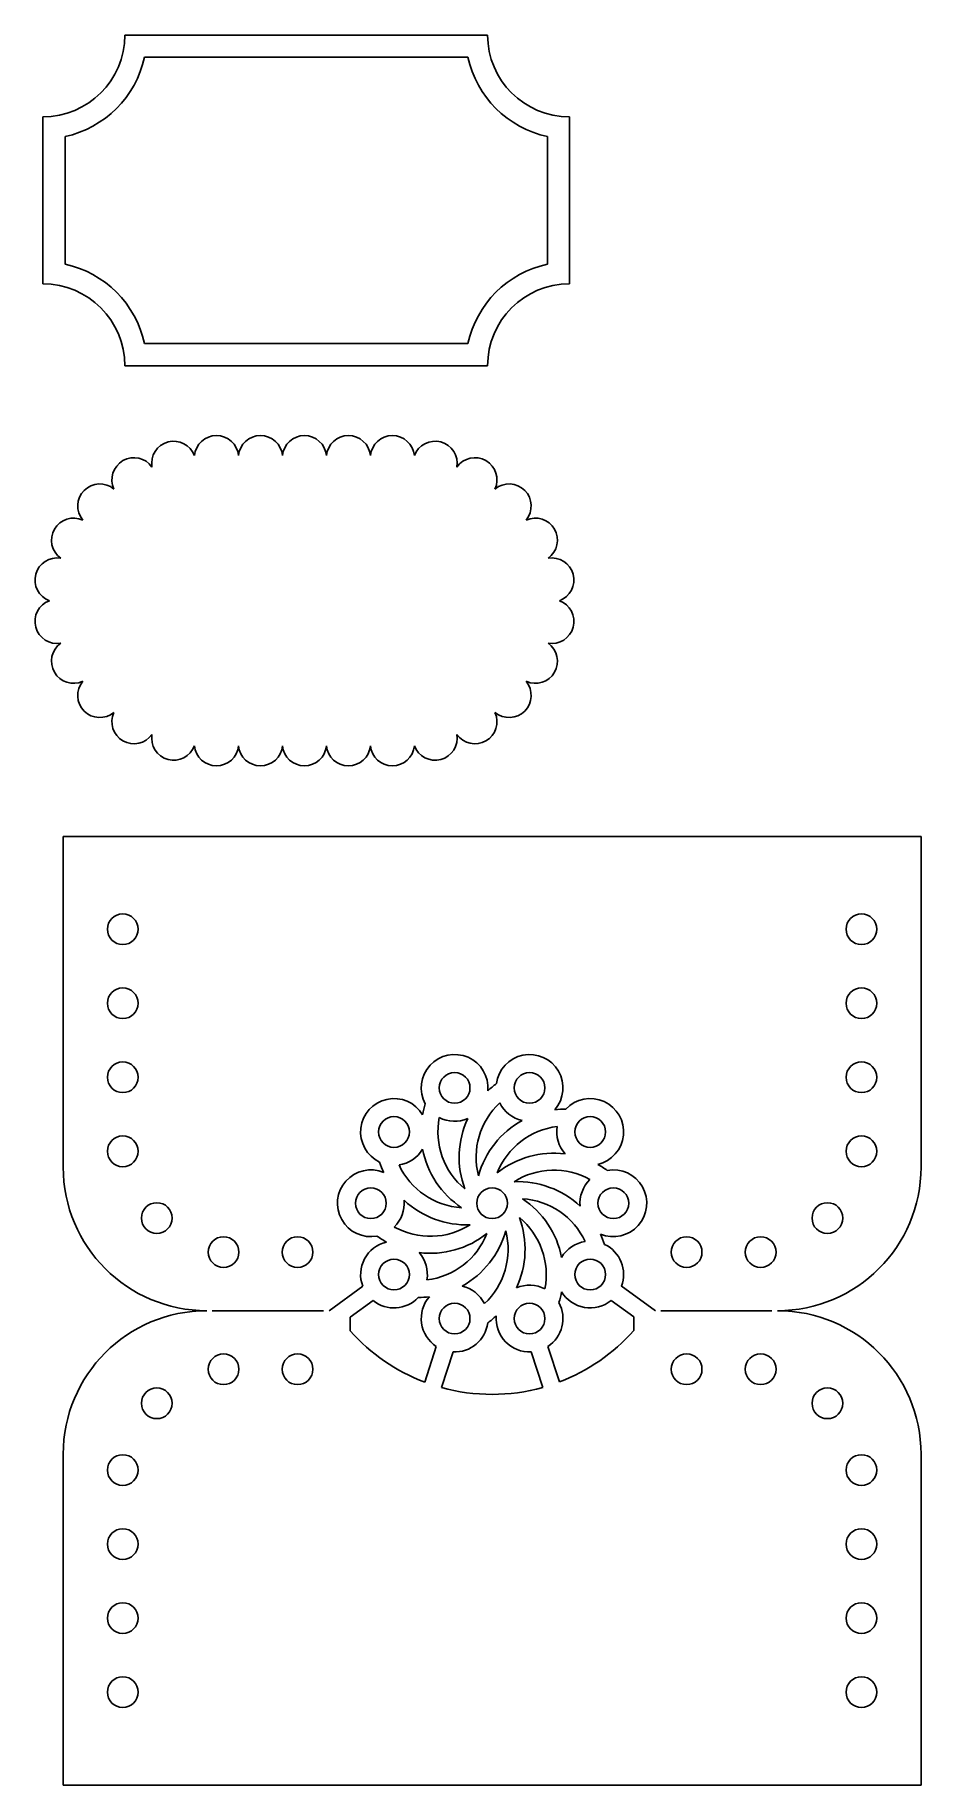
# Model space of a CAD drawing. Extents: x 339 to 419, y -227 to -69.
import ezdxf

# ---------------------------------------------------------------- set-up
doc = ezdxf.new("R2010")
doc.units = 0
doc.layers.get('0').update_dxf_attribs({"linetype": 'CONTINUOUS'})

msp = doc.modelspace()

# ---------------------------------------------------------------- linework, layer by layer
for p, q in [((347.053233, -68.774799), (379.909665, -68.774799)), ((348.838276, -70.774799), (378.124622, -70.774799)), ((339.641579, -76.186453), (339.641579, -91.309209)), ((387.321319, -76.186453), (387.321319, -91.309209)), ((341.641579, -77.971496), (341.641579, -89.524166)), ((385.321319, -77.971496), (385.321319, -89.524166)), ((348.838276, -96.720863), (378.124622, -96.720863)), ((347.053233, -98.720863), (379.909665, -98.720863)), ((341.476248, -171.278259), (341.476248, -141.332195)), ((341.476248, -141.332195), (419.155989, -141.332195)), ((419.155989, -171.278259), (419.155989, -141.332195)), ((368.60294, -182.068471), (365.560129, -184.278259)), ((392.000255, -182.033888), (395.109979, -184.278259)), ((369.542151, -183.363803), (367.471001, -184.867939)), ((391.099009, -183.356624), (393.140465, -184.829998)), ((354.976248, -184.278259), (365.060129, -184.278259)), ((367.471001, -184.867939), (367.471001, -186.116702)), ((393.140465, -184.829998), (393.144157, -186.078755)), ((405.655989, -184.278259), (395.609979, -184.278259)), ((375.261262, -187.519148), (374.21266, -190.746428)), ((376.782953, -188.013573), (375.734351, -191.240853)), ((383.849323, -188.013563), (384.897934, -191.24084)), ((385.371012, -187.519134), (386.414039, -190.729224)), ((341.476248, -197.278259), (341.476248, -227.224324)), ((419.155989, -197.278259), (419.155989, -227.224324)), ((341.476248, -227.224324), (419.155989, -227.224324))]:
    msp.add_line(p, q)
for centre in [(346.870835, -149.738978), (413.761401, -149.738978), (346.870835, -156.44174), (413.761401, -156.44174), (346.870835, -163.144501), (376.922947, -164.107633), (383.709259, -164.107623), (413.761401, -163.144501), (371.432711, -168.096535), (389.199507, -168.09651), (346.870835, -169.847263), (413.761401, -169.847263), (369.335634, -174.550705), (380.316118, -174.550689), (391.296602, -174.550673), (349.951757, -175.893911), (410.680479, -175.893911), (355.998406, -178.974832), (362.701168, -178.974832), (397.931069, -178.974832), (404.63383, -178.974832), (371.43273, -181.004868), (389.199526, -181.004843), (376.922977, -184.993755), (383.70929, -184.993745), (355.998406, -189.581687), (362.701168, -189.581687), (397.931069, -189.581687), (404.63383, -189.581687), (349.951757, -192.662607), (410.680479, -192.662607), (346.870835, -198.709255), (413.761401, -198.709255), (346.870835, -205.412017), (413.761401, -205.412017), (346.870835, -212.114779), (413.761401, -212.114779), (346.870835, -218.81754), (413.761401, -218.81754)]:
    msp.add_circle(centre, 1.391893)
for centre, radius, start, end in [((339.641579, -68.774799), 7.411654, 270, 0), ((387.321319, -68.774799), 7.411654, 180, 270), ((339.641579, -68.774799), 9.411654, 282.269045, 347.730955), ((387.321319, -68.774799), 9.411654, 192.269045, 257.730955), ((339.641579, -98.720863), 9.411654, 12.269045, 77.730955), ((387.321319, -98.720863), 9.411654, 102.269045, 167.730955), ((339.641579, -98.720863), 7.411654, 0, 90), ((387.321319, -98.720863), 7.411654, 90, 180), ((351.489554, -107.554299), 2, 20.279006, 189.720994), ((355.357103, -107.045127), 2, 5.279006, 174.720994), ((359.340137, -107.045127), 2, 5.279006, 174.720994), ((363.32317, -107.045127), 2, 5.279006, 174.720994), ((367.306204, -107.045127), 2, 5.279006, 174.720994), ((371.289238, -107.045127), 2, 5.279006, 174.720994), ((375.156787, -107.554299), 2, 350.279006, 159.720994), ((347.885572, -109.047117), 2, 35.279006, 204.720994), ((378.760769, -109.047117), 2, 335.279006, 144.720994), ((344.790762, -111.421848), 2, 50.279006, 219.720994), ((381.855579, -111.421848), 2, 320.279006, 129.720994), ((342.416032, -114.516658), 2, 65.279006, 234.720994), ((384.230309, -114.516658), 2, 305.279006, 114.720994), ((340.923213, -118.12064), 2, 80.279006, 249.720994), ((385.723127, -118.12064), 2, 290.279006, 99.720994), ((340.923213, -121.872703), 2, 110.279006, 279.720994), ((385.723127, -121.872703), 2, 260.279006, 69.720994), ((342.416032, -125.476685), 2, 125.279006, 294.720994), ((384.230309, -125.476685), 2, 245.279006, 54.720994), ((344.790762, -128.571495), 2, 140.279006, 309.720994), ((381.855579, -128.571495), 2, 230.279006, 39.720994), ((347.885572, -130.946226), 2, 155.279006, 324.720994), ((378.760769, -130.946226), 2, 215.279006, 24.720994), ((351.489554, -132.439044), 2, 170.279006, 339.720994), ((375.156787, -132.439044), 2, 200.279006, 9.720994), ((355.357103, -132.948216), 2, 185.279006, 354.720994), ((359.340137, -132.948216), 2, 185.279006, 354.720994), ((363.32317, -132.948216), 2, 185.279006, 354.720994), ((367.306204, -132.948216), 2, 185.279006, 354.720994), ((371.289238, -132.948216), 2, 185.279006, 354.720994), ((376.922947, -164.107633), 3.023063, 355.187758, 208.560023), ((383.709259, -164.107623), 3.023063, 319.187758, 172.560023), ((385.594341, -170.381808), 8.262649, 126.223432, 133.226778), ((371.432711, -168.096535), 3.023063, 31.187758, 244.560023), ((382.135884, -168.075532), 8.262649, 162.223432, 169.226778), ((385.594341, -170.381808), 6.726009, 133.002325, 194.398182), ((383.709259, -164.107623), 3.023063, 206.635514, 257.037108), ((387.036697, -174.280455), 8.262649, 90.223432, 97.226778), ((389.199507, -168.09651), 3.023063, 283.187758, 136.560023), ((382.135884, -168.075532), 6.726009, 169.002325, 230.398182), ((376.922947, -164.107633), 3.023063, 242.635514, 293.037108), ((385.594341, -170.381808), 8.262649, 154.998089, 200.369955), ((387.036697, -174.280455), 8.262649, 118.998089, 164.369955), ((387.036697, -174.280455), 6.726009, 97.002325, 158.398182), ((389.199507, -168.09651), 3.023063, 170.635514, 221.037108), ((377.982338, -168.242546), 8.262649, 198.223432, 205.226778), ((371.432711, -168.096535), 3.023063, 278.635514, 329.037108), ((377.982338, -168.242546), 6.726009, 205.002325, 266.398182), ((382.135884, -168.075532), 8.262649, 190.998089, 236.369955), ((385.91202, -178.282322), 8.262649, 82.998089, 128.369955), ((385.91202, -178.282322), 8.262649, 54.223432, 61.226778), ((354.476248, -171.278259), 13, 180, 270), ((369.335634, -174.550705), 3.023063, 67.187758, 280.560023), ((385.91202, -178.282322), 6.726009, 61.002325, 122.398182), ((382.649899, -180.858832), 8.262649, 46.998089, 92.369955), ((391.296602, -174.550673), 3.023063, 134.635514, 185.037108), ((391.296602, -174.550673), 3.023063, 247.187758, 100.560023), ((406.155989, -171.278259), 13, 270, 0), ((369.335634, -174.550705), 3.023063, 314.635514, 5.037108), ((377.982338, -168.242546), 8.262649, 226.998089, 272.369955), ((378.496353, -181.025846), 8.262649, 10.998089, 56.369955), ((382.649899, -180.858832), 6.726009, 25.002325, 86.398182), ((375.037896, -178.71957), 8.262649, 334.998089, 20.369955), ((378.496353, -181.025846), 6.726009, 349.002325, 50.398182), ((374.720217, -170.819056), 6.726009, 241.002325, 302.398182), ((374.720217, -170.819056), 8.262649, 262.998089, 308.369955), ((373.59554, -174.820923), 6.726009, 277.002325, 338.398182), ((373.59554, -174.820923), 8.262649, 298.998089, 344.369955), ((375.037896, -178.71957), 6.726009, 313.002325, 14.398182), ((382.649899, -180.858832), 8.262649, 18.223432, 25.226778), ((371.43273, -181.004868), 3.023063, 103.187758, 200.623689), ((374.720217, -170.819056), 8.262649, 234.223432, 241.226778), ((371.43273, -181.004868), 3.023063, 350.635514, 41.037108), ((389.199526, -181.004843), 3.023063, 98.635514, 149.037108), ((389.199526, -181.004843), 3.023063, 339.376135, 64.560023), ((376.922977, -184.993755), 3.023063, 26.635514, 77.037108), ((383.70929, -184.993745), 3.023063, 62.635514, 113.037108), ((371.43273, -181.004868), 3.023063, 231.289367, 316.560023), ((373.59554, -174.820923), 8.262649, 270.223432, 277.226778), ((376.922977, -184.993755), 3.023063, 139.187758, 236.654982), ((383.70929, -184.993745), 3.023063, 303.345184, 28.560023), ((378.496353, -181.025846), 8.262649, 342.223432, 349.226778), ((389.199526, -181.004843), 3.023063, 211.187758, 308.927061), ((354.476248, -197.278259), 13, 90, 180), ((376.922977, -184.993755), 3.023063, 267.345184, 352.560023), ((375.037896, -178.71957), 8.262649, 306.223432, 313.226778), ((383.70929, -184.993745), 3.023063, 175.187758, 272.654982), ((406.155989, -197.278259), 13, 360, 90), ((380.362296, -174.568166), 17.307633, 221.85525, 249.187179), ((380.218779, -174.568378), 17.307633, 290.974327, 318.314125), ((380.316118, -174.550689), 17.307633, 254.649374, 285.350792)]:
    msp.add_arc(centre, radius, start, end)

doc.saveas('drawing.dxf')
